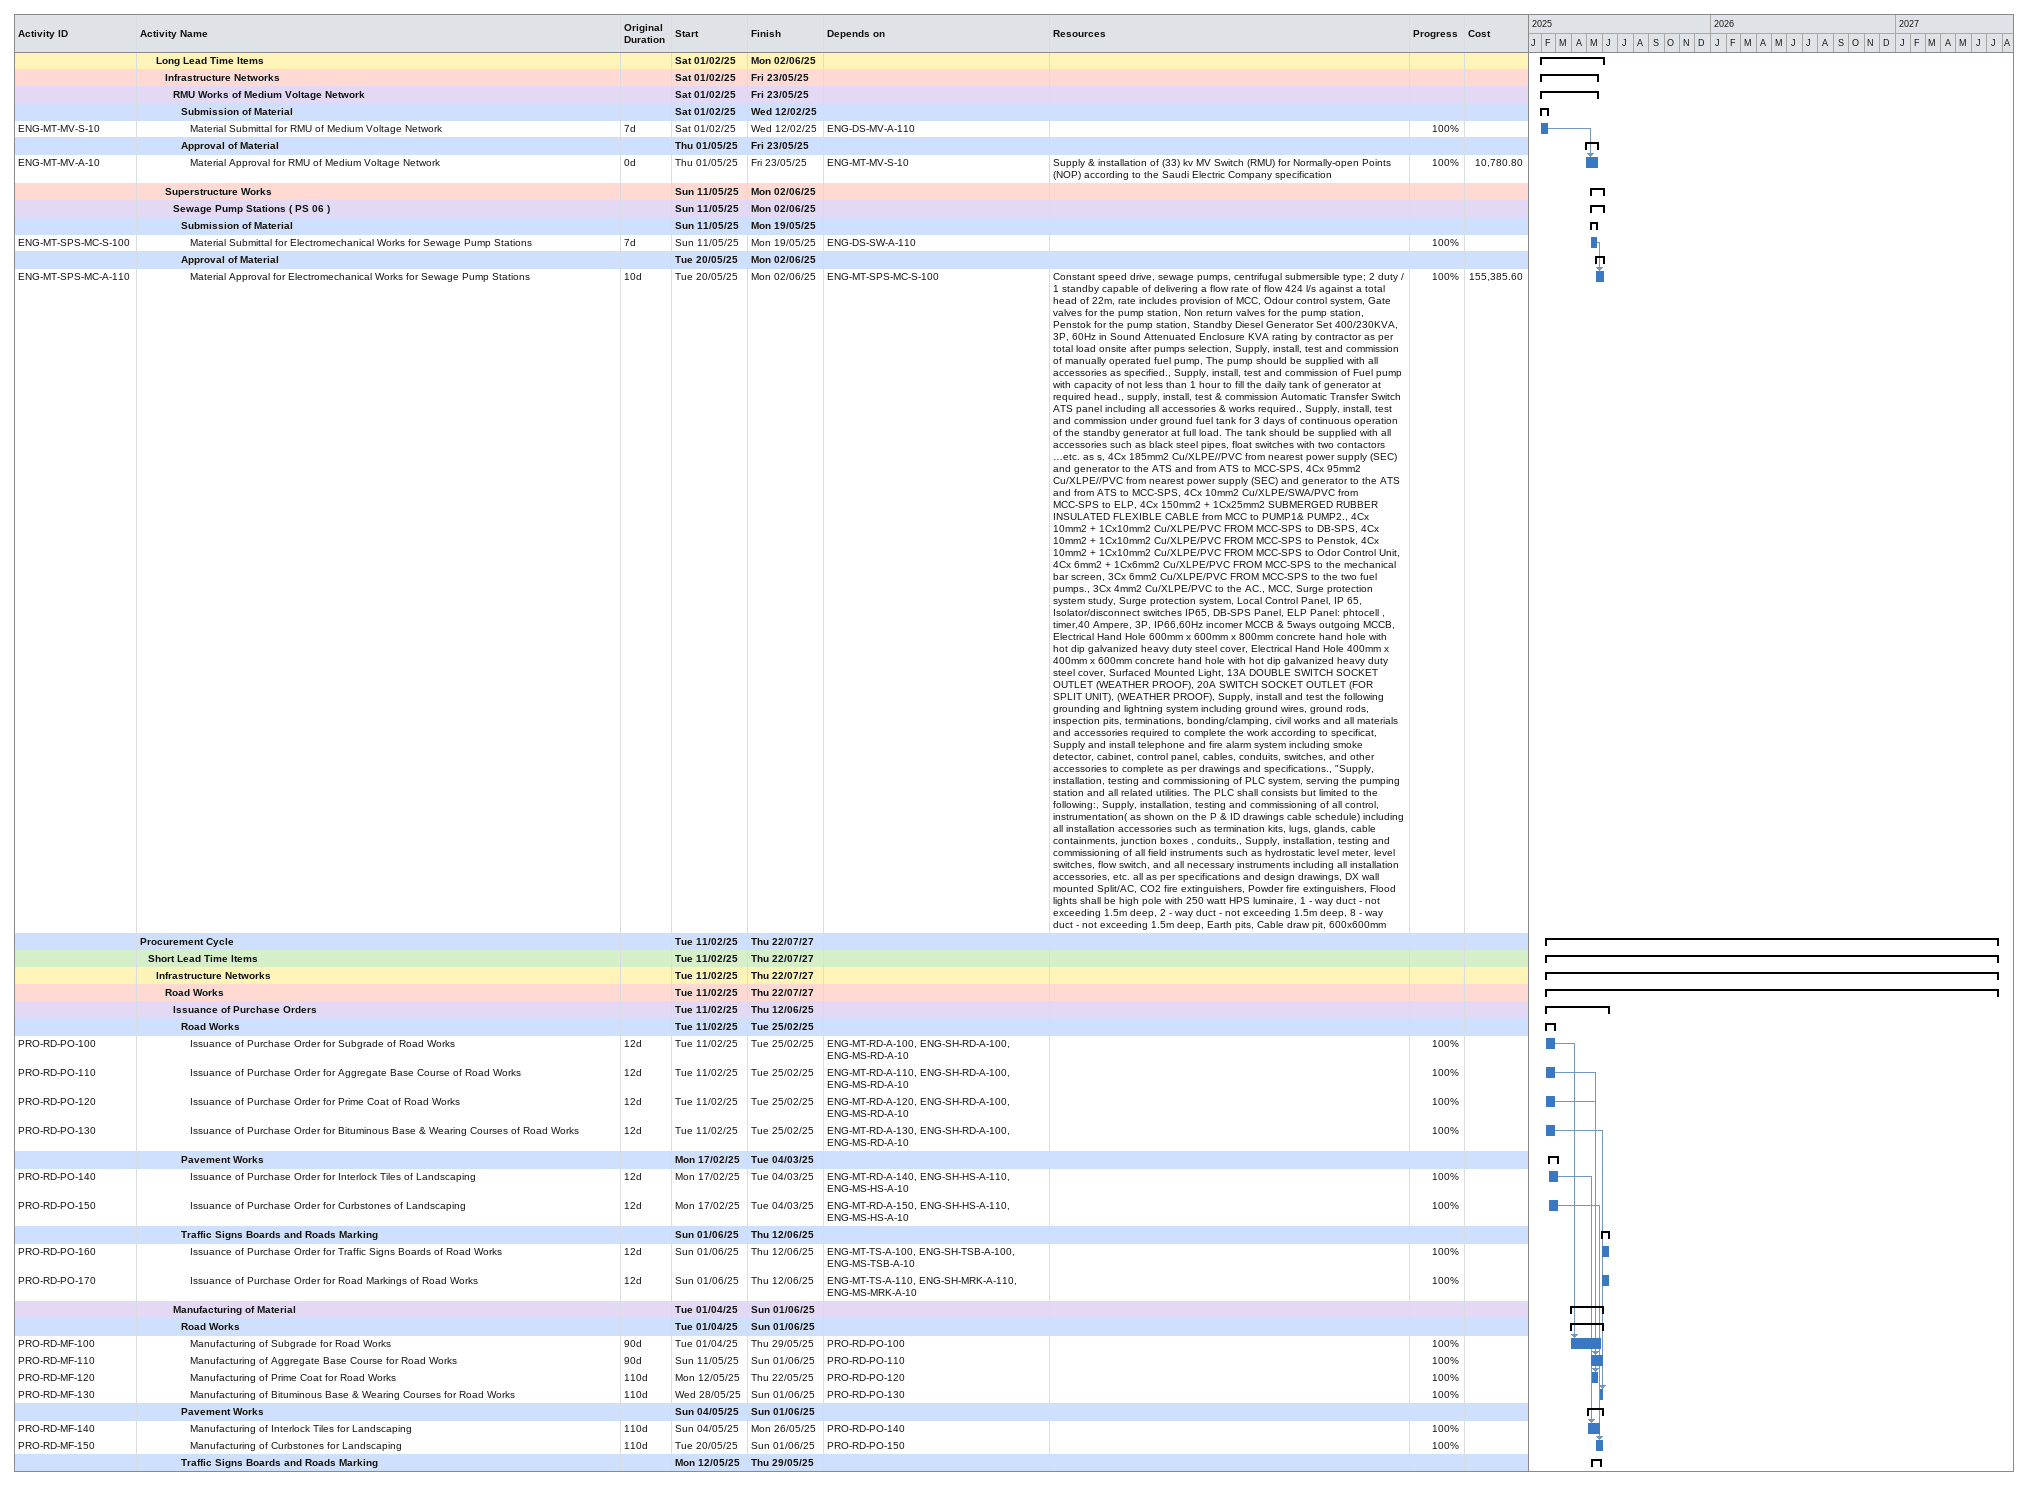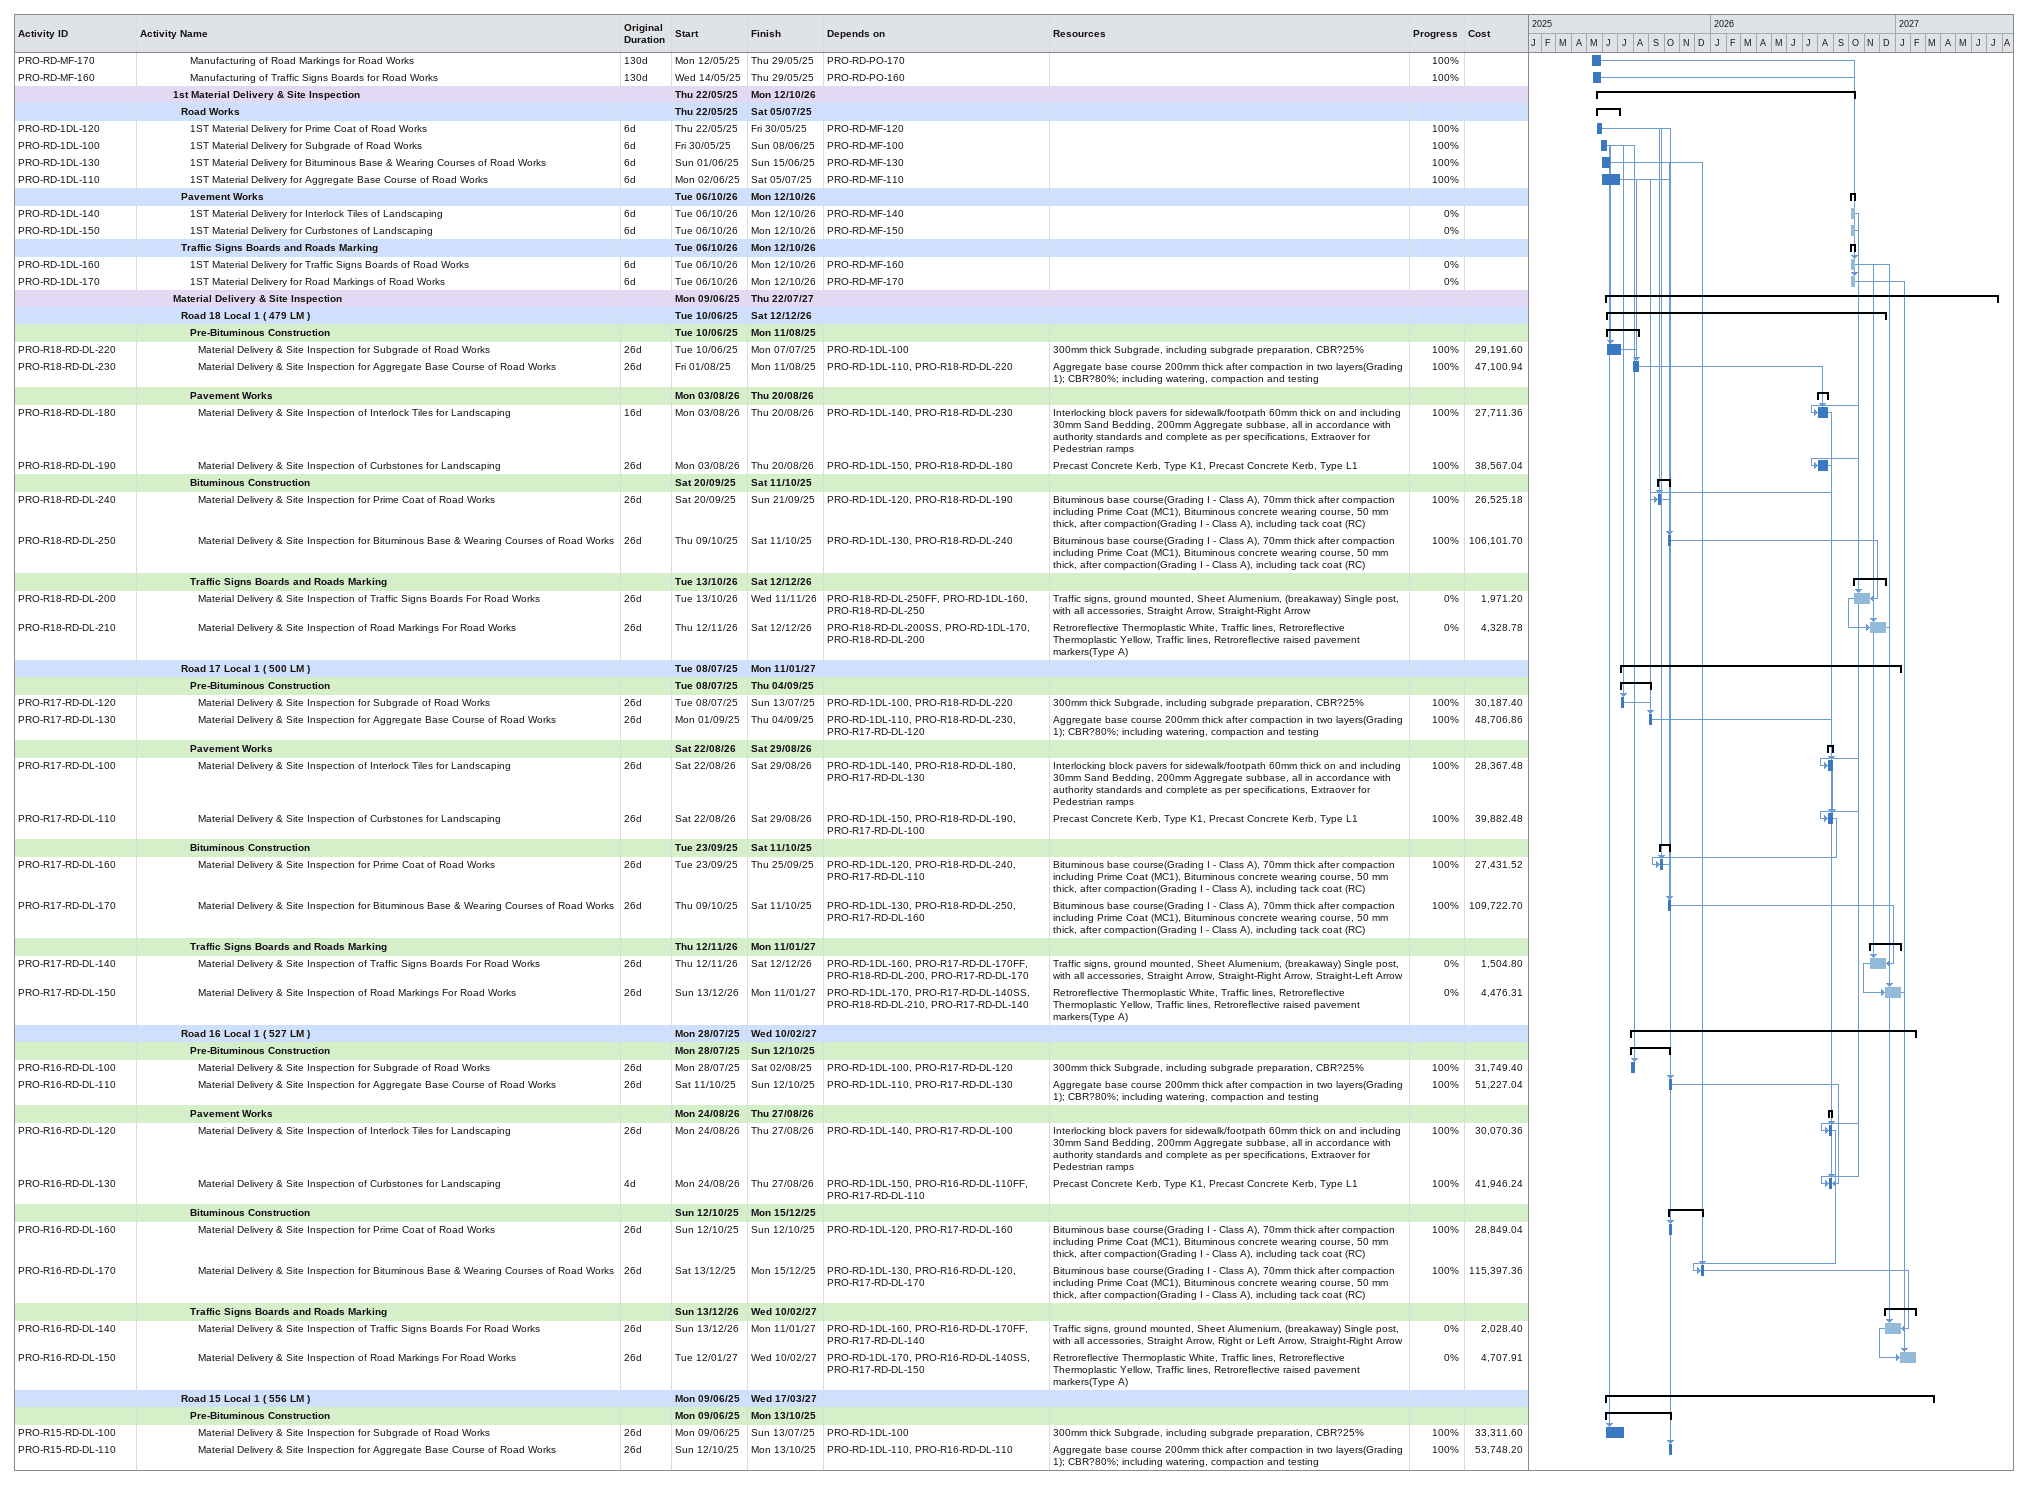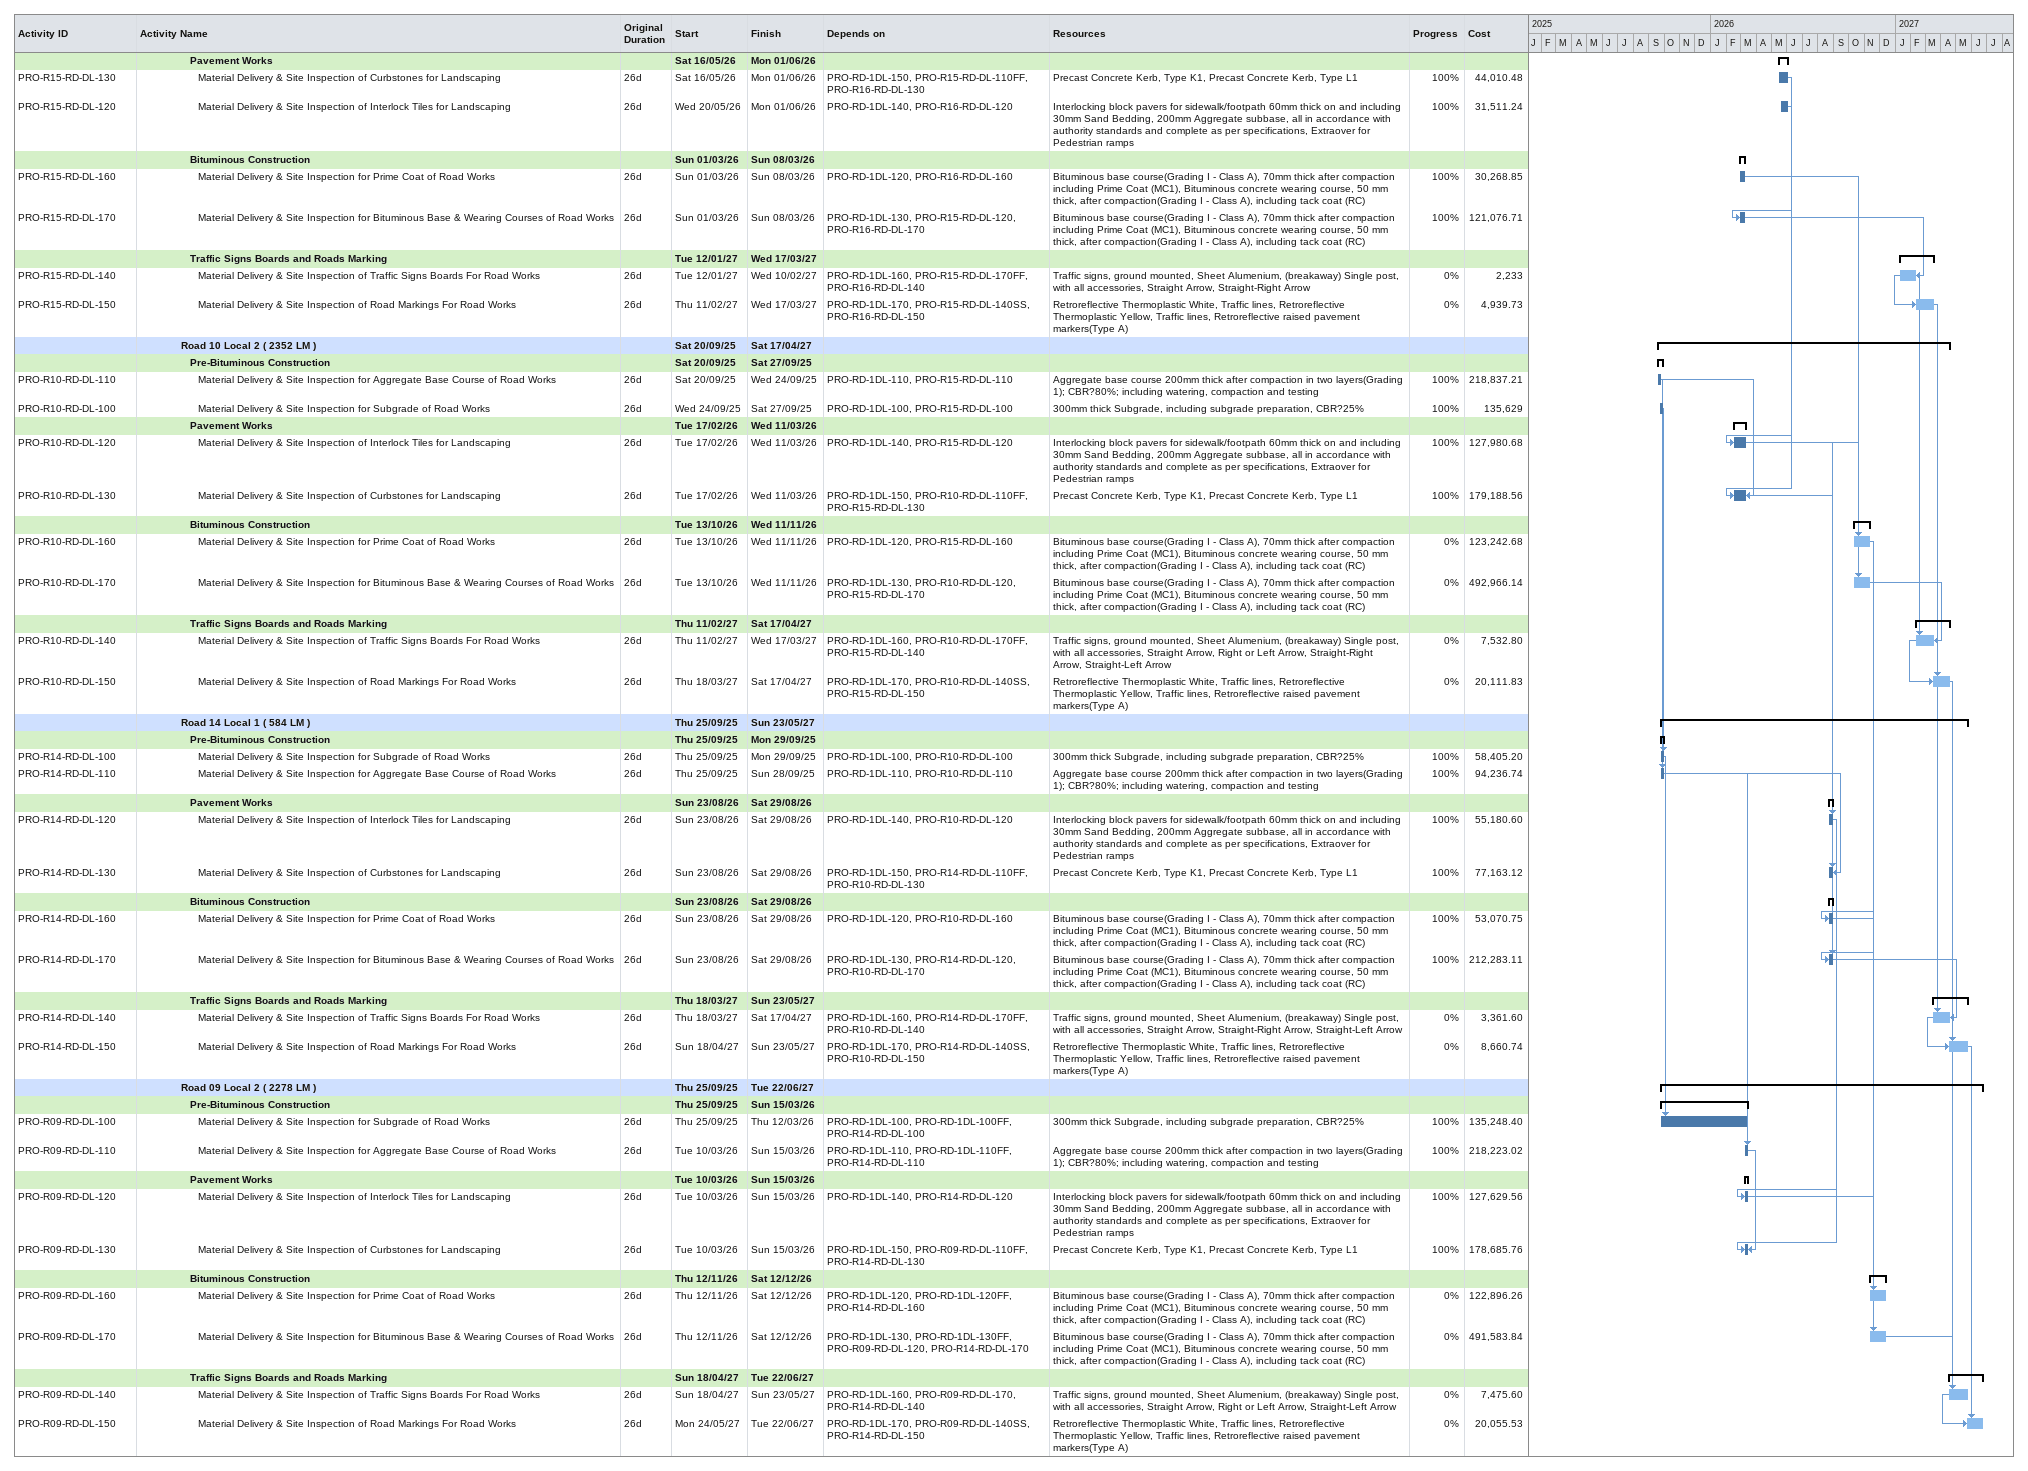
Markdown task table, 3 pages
| ID | Level | Task | Original duration | Start | Finish | Predecessors | Resources | % complete | Cost |
|---|---|---|---|---|---|---|---|---|---|
|  | 3 | **Long Lead Time Items** |  | 2025-02-01 | 2025-06-02 |  |  |  |  |
|  | 4 | **Infrastructure Networks** |  | 2025-02-01 | 2025-05-23 |  |  |  |  |
|  | 5 | **RMU Works of Medium Voltage Network** |  | 2025-02-01 | 2025-05-23 |  |  |  |  |
|  | 6 | **Submission of Material** |  | 2025-02-01 | 2025-02-12 |  |  |  |  |
| ENG-MT-MV-S-10 | 7 | Material Submittal for RMU of Medium Voltage Network | 7d | 2025-02-01 | 2025-02-12 | ENG-DS-MV-A-110 |  | 100 |  |
|  | 6 | **Approval of Material** |  | 2025-05-01 | 2025-05-23 |  |  |  |  |
| ENG-MT-MV-A-10 | 7 | Material Approval for RMU of Medium Voltage Network | 0d | 2025-05-01 | 2025-05-23 | ENG-MT-MV-S-10 | Supply & installation of (33) kv MV Switch (RMU) for Normally-open Points (NOP) according to the Saudi Electric Company specification | 100 | 10780.80 |
|  | 4 | **Superstructure Works** |  | 2025-05-11 | 2025-06-02 |  |  |  |  |
|  | 5 | **Sewage Pump Stations ( PS 06 )** |  | 2025-05-11 | 2025-06-02 |  |  |  |  |
|  | 6 | **Submission of Material** |  | 2025-05-11 | 2025-05-19 |  |  |  |  |
| ENG-MT-SPS-MC-S-100 | 7 | Material Submittal for Electromechanical Works for Sewage Pump Stations | 7d | 2025-05-11 | 2025-05-19 | ENG-DS-SW-A-110 |  | 100 |  |
|  | 6 | **Approval of Material** |  | 2025-05-20 | 2025-06-02 |  |  |  |  |
| ENG-MT-SPS-MC-A-110 | 7 | Material Approval for Electromechanical Works for Sewage Pump Stations | 10d | 2025-05-20 | 2025-06-02 | ENG-MT-SPS-MC-S-100 | Constant speed drive, sewage pumps, centrifugal submersible type; 2 duty / 1 standby capable of delivering a flow rate of flow 424 l/s against a total head of 22m, rate includes provision of MCC, Odour control system, Gate valves for the pump station, Non return valves for the pump station, Penstok for the pump station, Standby Diesel Generator Set 400/230KVA, 3P, 60Hz in Sound Attenuated Enclosure KVA rating by contractor as per total load onsite after pumps selection, Supply, install, test and commission of manually operated fuel pump, The pump should be supplied with all accessories as specified., Supply, install, test and commission of Fuel pump with capacity of not less than 1 hour to fill the daily tank of generator at required head., supply, install, test & commission Automatic Transfer Switch ATS panel including all accessories & works required., Supply, install, test and commission under ground fuel tank for 3 days of continuous operation of the standby generator at full load. The tank should be supplied with all accessories such as black steel pipes, float switches with two contactors …etc. as s, 4Cx 185mm2 Cu/XLPE//PVC from nearest power supply (SEC) and generator to the ATS and from ATS to MCC-SPS, 4Cx 95mm2 Cu/XLPE//PVC from nearest power supply (SEC) and generator to the ATS and from ATS to MCC-SPS, 4Cx 10mm2 Cu/XLPE/SWA/PVC from MCC-SPS to ELP, 4Cx 150mm2 + 1Cx25mm2 SUBMERGED RUBBER INSULATED FLEXIBLE CABLE from MCC to PUMP1& PUMP2., 4Cx 10mm2 + 1Cx10mm2 Cu/XLPE/PVC FROM MCC-SPS to DB-SPS, 4Cx 10mm2 + 1Cx10mm2 Cu/XLPE/PVC FROM MCC-SPS to Penstok, 4Cx 10mm2 + 1Cx10mm2 Cu/XLPE/PVC FROM MCC-SPS to Odor Control Unit, 4Cx 6mm2 + 1Cx6mm2 Cu/XLPE/PVC FROM MCC-SPS to the mechanical bar screen, 3Cx 6mm2 Cu/XLPE/PVC FROM MCC-SPS to the two fuel pumps., 3Cx 4mm2 Cu/XLPE/PVC to the AC., MCC, Surge protection system study, Surge protection system, Local Control Panel, IP 65, Isolator/disconnect switches IP65, DB-SPS Panel, ELP Panel: phtocell , timer,40 Ampere, 3P, IP66,60Hz incomer MCCB & 5ways outgoing MCCB, Electrical Hand Hole 600mm x 600mm x 800mm concrete hand hole with hot dip galvanized heavy duty steel cover, Electrical Hand Hole 400mm x 400mm x 600mm concrete hand hole with hot dip galvanized heavy duty steel cover, Surfaced Mounted Light, 13A DOUBLE SWITCH SOCKET OUTLET (WEATHER PROOF), 20A SWITCH SOCKET OUTLET (FOR SPLIT UNIT), (WEATHER PROOF), Supply, install and test the following grounding and lightning system including ground wires, ground rods, inspection pits, terminations, bonding/clamping, civil works and all materials and accessories required to complete the work according to specificat, Supply and install telephone and fire alarm system including smoke detector, cabinet, control panel, cables, conduits, switches, and other accessories to complete as per drawings and specifications., "Supply, installation, testing and commissioning of PLC system, serving the pumping station and all related utilities. The PLC shall consists but limited to the following:, Supply, installation, testing and commissioning of all control, instrumentation( as shown on the P & ID drawings cable schedule) including all installation accessories such as termination kits, lugs, glands, cable containments, junction boxes , conduits,, Supply, installation, testing and commissioning of all field instruments such as hydrostatic level meter, level switches, flow switch, and all necessary instruments including all installation accessories, etc. all as per specifications and design drawings, DX wall mounted Split/AC, CO2 fire extinguishers, Powder fire extinguishers, Flood lights shall be high pole with 250 watt HPS luminaire, 1 - way duct - not exceeding 1.5m deep, 2 - way duct - not exceeding 1.5m deep, 8 - way duct - not exceeding 1.5m deep, Earth pits, Cable draw pit, 600x600mm | 100 | 155385.60 |
|  | 1 | **Procurement Cycle** |  | 2025-02-11 | 2027-07-22 |  |  |  |  |
|  | 2 | **Short Lead Time Items** |  | 2025-02-11 | 2027-07-22 |  |  |  |  |
|  | 3 | **Infrastructure Networks** |  | 2025-02-11 | 2027-07-22 |  |  |  |  |
|  | 4 | **Road Works** |  | 2025-02-11 | 2027-07-22 |  |  |  |  |
|  | 5 | **Issuance of Purchase Orders** |  | 2025-02-11 | 2025-06-12 |  |  |  |  |
|  | 6 | **Road Works** |  | 2025-02-11 | 2025-02-25 |  |  |  |  |
| PRO-RD-PO-100 | 7 | Issuance of Purchase Order for Subgrade of Road Works | 12d | 2025-02-11 | 2025-02-25 | ENG-MT-RD-A-100, ENG-SH-RD-A-100, ENG-MS-RD-A-10 |  | 100 |  |
| PRO-RD-PO-110 | 7 | Issuance of Purchase Order for Aggregate Base Course of Road Works | 12d | 2025-02-11 | 2025-02-25 | ENG-MT-RD-A-110, ENG-SH-RD-A-100, ENG-MS-RD-A-10 |  | 100 |  |
| PRO-RD-PO-120 | 7 | Issuance of Purchase Order for Prime Coat of Road Works | 12d | 2025-02-11 | 2025-02-25 | ENG-MT-RD-A-120, ENG-SH-RD-A-100, ENG-MS-RD-A-10 |  | 100 |  |
| PRO-RD-PO-130 | 7 | Issuance of Purchase Order for Bituminous Base & Wearing Courses of Road Works | 12d | 2025-02-11 | 2025-02-25 | ENG-MT-RD-A-130, ENG-SH-RD-A-100, ENG-MS-RD-A-10 |  | 100 |  |
|  | 6 | **Pavement Works** |  | 2025-02-17 | 2025-03-04 |  |  |  |  |
| PRO-RD-PO-140 | 7 | Issuance of Purchase Order for Interlock Tiles of Landscaping | 12d | 2025-02-17 | 2025-03-04 | ENG-MT-RD-A-140, ENG-SH-HS-A-110, ENG-MS-HS-A-10 |  | 100 |  |
| PRO-RD-PO-150 | 7 | Issuance of Purchase Order for Curbstones of Landscaping | 12d | 2025-02-17 | 2025-03-04 | ENG-MT-RD-A-150, ENG-SH-HS-A-110, ENG-MS-HS-A-10 |  | 100 |  |
|  | 6 | **Traffic Signs Boards and Roads Marking** |  | 2025-06-01 | 2025-06-12 |  |  |  |  |
| PRO-RD-PO-160 | 7 | Issuance of Purchase Order for Traffic Signs Boards of Road Works | 12d | 2025-06-01 | 2025-06-12 | ENG-MT-TS-A-100, ENG-SH-TSB-A-100, ENG-MS-TSB-A-10 |  | 100 |  |
| PRO-RD-PO-170 | 7 | Issuance of Purchase Order for Road Markings of Road Works | 12d | 2025-06-01 | 2025-06-12 | ENG-MT-TS-A-110, ENG-SH-MRK-A-110, ENG-MS-MRK-A-10 |  | 100 |  |
|  | 5 | **Manufacturing of Material** |  | 2025-04-01 | 2025-06-01 |  |  |  |  |
|  | 6 | **Road Works** |  | 2025-04-01 | 2025-06-01 |  |  |  |  |
| PRO-RD-MF-100 | 7 | Manufacturing of Subgrade for Road Works | 90d | 2025-04-01 | 2025-05-29 | PRO-RD-PO-100 |  | 100 |  |
| PRO-RD-MF-110 | 7 | Manufacturing of Aggregate Base Course for Road Works | 90d | 2025-05-11 | 2025-06-01 | PRO-RD-PO-110 |  | 100 |  |
| PRO-RD-MF-120 | 7 | Manufacturing of Prime Coat for Road Works | 110d | 2025-05-12 | 2025-05-22 | PRO-RD-PO-120 |  | 100 |  |
| PRO-RD-MF-130 | 7 | Manufacturing of Bituminous Base & Wearing Courses for Road Works | 110d | 2025-05-28 | 2025-06-01 | PRO-RD-PO-130 |  | 100 |  |
|  | 6 | **Pavement Works** |  | 2025-05-04 | 2025-06-01 |  |  |  |  |
| PRO-RD-MF-140 | 7 | Manufacturing of Interlock Tiles for Landscaping | 110d | 2025-05-04 | 2025-05-26 | PRO-RD-PO-140 |  | 100 |  |
| PRO-RD-MF-150 | 7 | Manufacturing of Curbstones for Landscaping | 110d | 2025-05-20 | 2025-06-01 | PRO-RD-PO-150 |  | 100 |  |
|  | 6 | **Traffic Signs Boards and Roads Marking** |  | 2025-05-12 | 2025-05-29 |  |  |  |  |
| PRO-RD-MF-170 | 7 | Manufacturing of Road Markings for Road Works | 130d | 2025-05-12 | 2025-05-29 | PRO-RD-PO-170 |  | 100 |  |
| PRO-RD-MF-160 | 7 | Manufacturing of Traffic Signs Boards for Road Works | 130d | 2025-05-14 | 2025-05-29 | PRO-RD-PO-160 |  | 100 |  |
|  | 5 | **1st Material Delivery & Site Inspection** |  | 2025-05-22 | 2026-10-12 |  |  |  |  |
|  | 6 | **Road Works** |  | 2025-05-22 | 2025-07-05 |  |  |  |  |
| PRO-RD-1DL-120 | 7 | 1ST Material Delivery for Prime Coat of Road Works | 6d | 2025-05-22 | 2025-05-30 | PRO-RD-MF-120 |  | 100 |  |
| PRO-RD-1DL-100 | 7 | 1ST Material Delivery for Subgrade of Road Works | 6d | 2025-05-30 | 2025-06-08 | PRO-RD-MF-100 |  | 100 |  |
| PRO-RD-1DL-130 | 7 | 1ST Material Delivery for Bituminous Base & Wearing Courses of Road Works | 6d | 2025-06-01 | 2025-06-15 | PRO-RD-MF-130 |  | 100 |  |
| PRO-RD-1DL-110 | 7 | 1ST Material Delivery for Aggregate Base Course of Road Works | 6d | 2025-06-02 | 2025-07-05 | PRO-RD-MF-110 |  | 100 |  |
|  | 6 | **Pavement Works** |  | 2026-10-06 | 2026-10-12 |  |  |  |  |
| PRO-RD-1DL-140 | 7 | 1ST Material Delivery for Interlock Tiles of Landscaping | 6d | 2026-10-06 | 2026-10-12 | PRO-RD-MF-140 |  | 0 |  |
| PRO-RD-1DL-150 | 7 | 1ST Material Delivery for Curbstones of Landscaping | 6d | 2026-10-06 | 2026-10-12 | PRO-RD-MF-150 |  | 0 |  |
|  | 6 | **Traffic Signs Boards and Roads Marking** |  | 2026-10-06 | 2026-10-12 |  |  |  |  |
| PRO-RD-1DL-160 | 7 | 1ST Material Delivery for Traffic Signs Boards of Road Works | 6d | 2026-10-06 | 2026-10-12 | PRO-RD-MF-160 |  | 0 |  |
| PRO-RD-1DL-170 | 7 | 1ST Material Delivery for Road Markings of Road Works | 6d | 2026-10-06 | 2026-10-12 | PRO-RD-MF-170 |  | 0 |  |
|  | 5 | **Material Delivery & Site Inspection** |  | 2025-06-09 | 2027-07-22 |  |  |  |  |
|  | 6 | **Road 18 Local 1 ( 479 LM )** |  | 2025-06-10 | 2026-12-12 |  |  |  |  |
|  | 7 | **Pre-Bituminous Construction** |  | 2025-06-10 | 2025-08-11 |  |  |  |  |
| PRO-R18-RD-DL-220 | 8 | Material Delivery & Site Inspection for Subgrade of Road Works | 26d | 2025-06-10 | 2025-07-07 | PRO-RD-1DL-100 | 300mm thick Subgrade, including subgrade preparation, CBR?25% | 100 | 29191.60 |
| PRO-R18-RD-DL-230 | 8 | Material Delivery & Site Inspection for Aggregate Base Course of Road Works | 26d | 2025-08-01 | 2025-08-11 | PRO-RD-1DL-110, PRO-R18-RD-DL-220 | Aggregate base course 200mm thick after compaction in two layers(Grading 1); CBR?80%; including watering, compaction and testing | 100 | 47100.94 |
|  | 7 | **Pavement Works** |  | 2026-08-03 | 2026-08-20 |  |  |  |  |
| PRO-R18-RD-DL-180 | 8 | Material Delivery & Site Inspection of Interlock Tiles for Landscaping | 16d | 2026-08-03 | 2026-08-20 | PRO-RD-1DL-140, PRO-R18-RD-DL-230 | Interlocking block pavers for sidewalk/footpath 60mm thick on and including 30mm Sand Bedding, 200mm Aggregate subbase, all in accordance with authority standards and complete as per specifications, Extraover for Pedestrian ramps | 100 | 27711.36 |
| PRO-R18-RD-DL-190 | 8 | Material Delivery & Site Inspection of Curbstones for Landscaping | 26d | 2026-08-03 | 2026-08-20 | PRO-RD-1DL-150, PRO-R18-RD-DL-180 | Precast Concrete Kerb, Type K1, Precast Concrete Kerb, Type L1 | 100 | 38567.04 |
|  | 7 | **Bituminous Construction** |  | 2025-09-20 | 2025-10-11 |  |  |  |  |
| PRO-R18-RD-DL-240 | 8 | Material Delivery & Site Inspection for Prime Coat of Road Works | 26d | 2025-09-20 | 2025-09-21 | PRO-RD-1DL-120, PRO-R18-RD-DL-190 | Bituminous base course(Grading I - Class A), 70mm thick after compaction including Prime Coat (MC1), Bituminous concrete wearing course, 50 mm thick, after compaction(Grading I - Class A), including tack coat (RC) | 100 | 26525.18 |
| PRO-R18-RD-DL-250 | 8 | Material Delivery & Site Inspection for Bituminous Base & Wearing Courses of Road Works | 26d | 2025-10-09 | 2025-10-11 | PRO-RD-1DL-130, PRO-R18-RD-DL-240 | Bituminous base course(Grading I - Class A), 70mm thick after compaction including Prime Coat (MC1), Bituminous concrete wearing course, 50 mm thick, after compaction(Grading I - Class A), including tack coat (RC) | 100 | 106101.70 |
|  | 7 | **Traffic Signs Boards and Roads Marking** |  | 2026-10-13 | 2026-12-12 |  |  |  |  |
| PRO-R18-RD-DL-200 | 8 | Material Delivery & Site Inspection of Traffic Signs Boards For Road Works | 26d | 2026-10-13 | 2026-11-11 | PRO-R18-RD-DL-250FF, PRO-RD-1DL-160, PRO-R18-RD-DL-250 | Traffic signs, ground mounted, Sheet Alumenium, (breakaway) Single post, with all accessories, Straight Arrow, Straight-Right Arrow | 0 | 1971.20 |
| PRO-R18-RD-DL-210 | 8 | Material Delivery & Site Inspection of Road Markings For Road Works | 26d | 2026-11-12 | 2026-12-12 | PRO-R18-RD-DL-200SS, PRO-RD-1DL-170, PRO-R18-RD-DL-200 | Retroreflective Thermoplastic White, Traffic lines, Retroreflective Thermoplastic Yellow, Traffic lines, Retroreflective raised pavement markers(Type A) | 0 | 4328.78 |
|  | 6 | **Road 17 Local 1 ( 500 LM )** |  | 2025-07-08 | 2027-01-11 |  |  |  |  |
|  | 7 | **Pre-Bituminous Construction** |  | 2025-07-08 | 2025-09-04 |  |  |  |  |
| PRO-R17-RD-DL-120 | 8 | Material Delivery & Site Inspection for Subgrade of Road Works | 26d | 2025-07-08 | 2025-07-13 | PRO-RD-1DL-100, PRO-R18-RD-DL-220 | 300mm thick Subgrade, including subgrade preparation, CBR?25% | 100 | 30187.40 |
| PRO-R17-RD-DL-130 | 8 | Material Delivery & Site Inspection for Aggregate Base Course of Road Works | 26d | 2025-09-01 | 2025-09-04 | PRO-RD-1DL-110, PRO-R18-RD-DL-230, PRO-R17-RD-DL-120 | Aggregate base course 200mm thick after compaction in two layers(Grading 1); CBR?80%; including watering, compaction and testing | 100 | 48706.86 |
|  | 7 | **Pavement Works** |  | 2026-08-22 | 2026-08-29 |  |  |  |  |
| PRO-R17-RD-DL-100 | 8 | Material Delivery & Site Inspection of Interlock Tiles for Landscaping | 26d | 2026-08-22 | 2026-08-29 | PRO-RD-1DL-140, PRO-R18-RD-DL-180, PRO-R17-RD-DL-130 | Interlocking block pavers for sidewalk/footpath 60mm thick on and including 30mm Sand Bedding, 200mm Aggregate subbase, all in accordance with authority standards and complete as per specifications, Extraover for Pedestrian ramps | 100 | 28367.48 |
| PRO-R17-RD-DL-110 | 8 | Material Delivery & Site Inspection of Curbstones for Landscaping | 26d | 2026-08-22 | 2026-08-29 | PRO-RD-1DL-150, PRO-R18-RD-DL-190, PRO-R17-RD-DL-100 | Precast Concrete Kerb, Type K1, Precast Concrete Kerb, Type L1 | 100 | 39882.48 |
|  | 7 | **Bituminous Construction** |  | 2025-09-23 | 2025-10-11 |  |  |  |  |
| PRO-R17-RD-DL-160 | 8 | Material Delivery & Site Inspection for Prime Coat of Road Works | 26d | 2025-09-23 | 2025-09-25 | PRO-RD-1DL-120, PRO-R18-RD-DL-240, PRO-R17-RD-DL-110 | Bituminous base course(Grading I - Class A), 70mm thick after compaction including Prime Coat (MC1), Bituminous concrete wearing course, 50 mm thick, after compaction(Grading I - Class A), including tack coat (RC) | 100 | 27431.52 |
| PRO-R17-RD-DL-170 | 8 | Material Delivery & Site Inspection for Bituminous Base & Wearing Courses of Road Works | 26d | 2025-10-09 | 2025-10-11 | PRO-RD-1DL-130, PRO-R18-RD-DL-250, PRO-R17-RD-DL-160 | Bituminous base course(Grading I - Class A), 70mm thick after compaction including Prime Coat (MC1), Bituminous concrete wearing course, 50 mm thick, after compaction(Grading I - Class A), including tack coat (RC) | 100 | 109722.70 |
|  | 7 | **Traffic Signs Boards and Roads Marking** |  | 2026-11-12 | 2027-01-11 |  |  |  |  |
| PRO-R17-RD-DL-140 | 8 | Material Delivery & Site Inspection of Traffic Signs Boards For Road Works | 26d | 2026-11-12 | 2026-12-12 | PRO-RD-1DL-160, PRO-R17-RD-DL-170FF, PRO-R18-RD-DL-200, PRO-R17-RD-DL-170 | Traffic signs, ground mounted, Sheet Alumenium, (breakaway) Single post, with all accessories, Straight Arrow, Straight-Right Arrow, Straight-Left Arrow | 0 | 1504.80 |
| PRO-R17-RD-DL-150 | 8 | Material Delivery & Site Inspection of Road Markings For Road Works | 26d | 2026-12-13 | 2027-01-11 | PRO-RD-1DL-170, PRO-R17-RD-DL-140SS, PRO-R18-RD-DL-210, PRO-R17-RD-DL-140 | Retroreflective Thermoplastic White, Traffic lines, Retroreflective Thermoplastic Yellow, Traffic lines, Retroreflective raised pavement markers(Type A) | 0 | 4476.31 |
|  | 6 | **Road 16 Local 1 ( 527 LM )** |  | 2025-07-28 | 2027-02-10 |  |  |  |  |
|  | 7 | **Pre-Bituminous Construction** |  | 2025-07-28 | 2025-10-12 |  |  |  |  |
| PRO-R16-RD-DL-100 | 8 | Material Delivery & Site Inspection for Subgrade of Road Works | 26d | 2025-07-28 | 2025-08-02 | PRO-RD-1DL-100, PRO-R17-RD-DL-120 | 300mm thick Subgrade, including subgrade preparation, CBR?25% | 100 | 31749.40 |
| PRO-R16-RD-DL-110 | 8 | Material Delivery & Site Inspection for Aggregate Base Course of Road Works | 26d | 2025-10-11 | 2025-10-12 | PRO-RD-1DL-110, PRO-R17-RD-DL-130 | Aggregate base course 200mm thick after compaction in two layers(Grading 1); CBR?80%; including watering, compaction and testing | 100 | 51227.04 |
|  | 7 | **Pavement Works** |  | 2026-08-24 | 2026-08-27 |  |  |  |  |
| PRO-R16-RD-DL-120 | 8 | Material Delivery & Site Inspection of Interlock Tiles for Landscaping | 26d | 2026-08-24 | 2026-08-27 | PRO-RD-1DL-140, PRO-R17-RD-DL-100 | Interlocking block pavers for sidewalk/footpath 60mm thick on and including 30mm Sand Bedding, 200mm Aggregate subbase, all in accordance with authority standards and complete as per specifications, Extraover for Pedestrian ramps | 100 | 30070.36 |
| PRO-R16-RD-DL-130 | 8 | Material Delivery & Site Inspection of Curbstones for Landscaping | 4d | 2026-08-24 | 2026-08-27 | PRO-RD-1DL-150, PRO-R16-RD-DL-110FF, PRO-R17-RD-DL-110 | Precast Concrete Kerb, Type K1, Precast Concrete Kerb, Type L1 | 100 | 41946.24 |
|  | 7 | **Bituminous Construction** |  | 2025-10-12 | 2025-12-15 |  |  |  |  |
| PRO-R16-RD-DL-160 | 8 | Material Delivery & Site Inspection for Prime Coat of Road Works | 26d | 2025-10-12 | 2025-10-12 | PRO-RD-1DL-120, PRO-R17-RD-DL-160 | Bituminous base course(Grading I - Class A), 70mm thick after compaction including Prime Coat (MC1), Bituminous concrete wearing course, 50 mm thick, after compaction(Grading I - Class A), including tack coat (RC) | 100 | 28849.04 |
| PRO-R16-RD-DL-170 | 8 | Material Delivery & Site Inspection for Bituminous Base & Wearing Courses of Road Works | 26d | 2025-12-13 | 2025-12-15 | PRO-RD-1DL-130, PRO-R16-RD-DL-120, PRO-R17-RD-DL-170 | Bituminous base course(Grading I - Class A), 70mm thick after compaction including Prime Coat (MC1), Bituminous concrete wearing course, 50 mm thick, after compaction(Grading I - Class A), including tack coat (RC) | 100 | 115397.36 |
|  | 7 | **Traffic Signs Boards and Roads Marking** |  | 2026-12-13 | 2027-02-10 |  |  |  |  |
| PRO-R16-RD-DL-140 | 8 | Material Delivery & Site Inspection of Traffic Signs Boards For Road Works | 26d | 2026-12-13 | 2027-01-11 | PRO-RD-1DL-160, PRO-R16-RD-DL-170FF, PRO-R17-RD-DL-140 | Traffic signs, ground mounted, Sheet Alumenium, (breakaway) Single post, with all accessories, Straight Arrow, Right or Left Arrow, Straight-Right Arrow | 0 | 2028.40 |
| PRO-R16-RD-DL-150 | 8 | Material Delivery & Site Inspection of Road Markings For Road Works | 26d | 2027-01-12 | 2027-02-10 | PRO-RD-1DL-170, PRO-R16-RD-DL-140SS, PRO-R17-RD-DL-150 | Retroreflective Thermoplastic White, Traffic lines, Retroreflective Thermoplastic Yellow, Traffic lines, Retroreflective raised pavement markers(Type A) | 0 | 4707.91 |
|  | 6 | **Road 15 Local 1 ( 556 LM )** |  | 2025-06-09 | 2027-03-17 |  |  |  |  |
|  | 7 | **Pre-Bituminous Construction** |  | 2025-06-09 | 2025-10-13 |  |  |  |  |
| PRO-R15-RD-DL-100 | 8 | Material Delivery & Site Inspection for Subgrade of Road Works | 26d | 2025-06-09 | 2025-07-13 | PRO-RD-1DL-100 | 300mm thick Subgrade, including subgrade preparation, CBR?25% | 100 | 33311.60 |
| PRO-R15-RD-DL-110 | 8 | Material Delivery & Site Inspection for Aggregate Base Course of Road Works | 26d | 2025-10-12 | 2025-10-13 | PRO-RD-1DL-110, PRO-R16-RD-DL-110 | Aggregate base course 200mm thick after compaction in two layers(Grading 1); CBR?80%; including watering, compaction and testing | 100 | 53748.20 |
|  | 7 | **Pavement Works** |  | 2026-05-16 | 2026-06-01 |  |  |  |  |
| PRO-R15-RD-DL-130 | 8 | Material Delivery & Site Inspection of Curbstones for Landscaping | 26d | 2026-05-16 | 2026-06-01 | PRO-RD-1DL-150, PRO-R15-RD-DL-110FF, PRO-R16-RD-DL-130 | Precast Concrete Kerb, Type K1, Precast Concrete Kerb, Type L1 | 100 | 44010.48 |
| PRO-R15-RD-DL-120 | 8 | Material Delivery & Site Inspection of Interlock Tiles for Landscaping | 26d | 2026-05-20 | 2026-06-01 | PRO-RD-1DL-140, PRO-R16-RD-DL-120 | Interlocking block pavers for sidewalk/footpath 60mm thick on and including 30mm Sand Bedding, 200mm Aggregate subbase, all in accordance with authority standards and complete as per specifications, Extraover for Pedestrian ramps | 100 | 31511.24 |
|  | 7 | **Bituminous Construction** |  | 2026-03-01 | 2026-03-08 |  |  |  |  |
| PRO-R15-RD-DL-160 | 8 | Material Delivery & Site Inspection for Prime Coat of Road Works | 26d | 2026-03-01 | 2026-03-08 | PRO-RD-1DL-120, PRO-R16-RD-DL-160 | Bituminous base course(Grading I - Class A), 70mm thick after compaction including Prime Coat (MC1), Bituminous concrete wearing course, 50 mm thick, after compaction(Grading I - Class A), including tack coat (RC) | 100 | 30268.85 |
| PRO-R15-RD-DL-170 | 8 | Material Delivery & Site Inspection for Bituminous Base & Wearing Courses of Road Works | 26d | 2026-03-01 | 2026-03-08 | PRO-RD-1DL-130, PRO-R15-RD-DL-120, PRO-R16-RD-DL-170 | Bituminous base course(Grading I - Class A), 70mm thick after compaction including Prime Coat (MC1), Bituminous concrete wearing course, 50 mm thick, after compaction(Grading I - Class A), including tack coat (RC) | 100 | 121076.71 |
|  | 7 | **Traffic Signs Boards and Roads Marking** |  | 2027-01-12 | 2027-03-17 |  |  |  |  |
| PRO-R15-RD-DL-140 | 8 | Material Delivery & Site Inspection of Traffic Signs Boards For Road Works | 26d | 2027-01-12 | 2027-02-10 | PRO-RD-1DL-160, PRO-R15-RD-DL-170FF, PRO-R16-RD-DL-140 | Traffic signs, ground mounted, Sheet Alumenium, (breakaway) Single post, with all accessories, Straight Arrow, Straight-Right Arrow | 0 | 2233 |
| PRO-R15-RD-DL-150 | 8 | Material Delivery & Site Inspection of Road Markings For Road Works | 26d | 2027-02-11 | 2027-03-17 | PRO-RD-1DL-170, PRO-R15-RD-DL-140SS, PRO-R16-RD-DL-150 | Retroreflective Thermoplastic White, Traffic lines, Retroreflective Thermoplastic Yellow, Traffic lines, Retroreflective raised pavement markers(Type A) | 0 | 4939.73 |
|  | 6 | **Road 10 Local 2 ( 2352 LM )** |  | 2025-09-20 | 2027-04-17 |  |  |  |  |
|  | 7 | **Pre-Bituminous Construction** |  | 2025-09-20 | 2025-09-27 |  |  |  |  |
| PRO-R10-RD-DL-110 | 8 | Material Delivery & Site Inspection for Aggregate Base Course of Road Works | 26d | 2025-09-20 | 2025-09-24 | PRO-RD-1DL-110, PRO-R15-RD-DL-110 | Aggregate base course 200mm thick after compaction in two layers(Grading 1); CBR?80%; including watering, compaction and testing | 100 | 218837.21 |
| PRO-R10-RD-DL-100 | 8 | Material Delivery & Site Inspection for Subgrade of Road Works | 26d | 2025-09-24 | 2025-09-27 | PRO-RD-1DL-100, PRO-R15-RD-DL-100 | 300mm thick Subgrade, including subgrade preparation, CBR?25% | 100 | 135629 |
|  | 7 | **Pavement Works** |  | 2026-02-17 | 2026-03-11 |  |  |  |  |
| PRO-R10-RD-DL-120 | 8 | Material Delivery & Site Inspection of Interlock Tiles for Landscaping | 26d | 2026-02-17 | 2026-03-11 | PRO-RD-1DL-140, PRO-R15-RD-DL-120 | Interlocking block pavers for sidewalk/footpath 60mm thick on and including 30mm Sand Bedding, 200mm Aggregate subbase, all in accordance with authority standards and complete as per specifications, Extraover for Pedestrian ramps | 100 | 127980.68 |
| PRO-R10-RD-DL-130 | 8 | Material Delivery & Site Inspection of Curbstones for Landscaping | 26d | 2026-02-17 | 2026-03-11 | PRO-RD-1DL-150, PRO-R10-RD-DL-110FF, PRO-R15-RD-DL-130 | Precast Concrete Kerb, Type K1, Precast Concrete Kerb, Type L1 | 100 | 179188.56 |
|  | 7 | **Bituminous Construction** |  | 2026-10-13 | 2026-11-11 |  |  |  |  |
| PRO-R10-RD-DL-160 | 8 | Material Delivery & Site Inspection for Prime Coat of Road Works | 26d | 2026-10-13 | 2026-11-11 | PRO-RD-1DL-120, PRO-R15-RD-DL-160 | Bituminous base course(Grading I - Class A), 70mm thick after compaction including Prime Coat (MC1), Bituminous concrete wearing course, 50 mm thick, after compaction(Grading I - Class A), including tack coat (RC) | 0 | 123242.68 |
| PRO-R10-RD-DL-170 | 8 | Material Delivery & Site Inspection for Bituminous Base & Wearing Courses of Road Works | 26d | 2026-10-13 | 2026-11-11 | PRO-RD-1DL-130, PRO-R10-RD-DL-120, PRO-R15-RD-DL-170 | Bituminous base course(Grading I - Class A), 70mm thick after compaction including Prime Coat (MC1), Bituminous concrete wearing course, 50 mm thick, after compaction(Grading I - Class A), including tack coat (RC) | 0 | 492966.14 |
|  | 7 | **Traffic Signs Boards and Roads Marking** |  | 2027-02-11 | 2027-04-17 |  |  |  |  |
| PRO-R10-RD-DL-140 | 8 | Material Delivery & Site Inspection of Traffic Signs Boards For Road Works | 26d | 2027-02-11 | 2027-03-17 | PRO-RD-1DL-160, PRO-R10-RD-DL-170FF, PRO-R15-RD-DL-140 | Traffic signs, ground mounted, Sheet Alumenium, (breakaway) Single post, with all accessories, Straight Arrow, Right or Left Arrow, Straight-Right Arrow, Straight-Left Arrow | 0 | 7532.80 |
| PRO-R10-RD-DL-150 | 8 | Material Delivery & Site Inspection of Road Markings For Road Works | 26d | 2027-03-18 | 2027-04-17 | PRO-RD-1DL-170, PRO-R10-RD-DL-140SS, PRO-R15-RD-DL-150 | Retroreflective Thermoplastic White, Traffic lines, Retroreflective Thermoplastic Yellow, Traffic lines, Retroreflective raised pavement markers(Type A) | 0 | 20111.83 |
|  | 6 | **Road 14 Local 1 ( 584 LM )** |  | 2025-09-25 | 2027-05-23 |  |  |  |  |
|  | 7 | **Pre-Bituminous Construction** |  | 2025-09-25 | 2025-09-29 |  |  |  |  |
| PRO-R14-RD-DL-100 | 8 | Material Delivery & Site Inspection for Subgrade of Road Works | 26d | 2025-09-25 | 2025-09-29 | PRO-RD-1DL-100, PRO-R10-RD-DL-100 | 300mm thick Subgrade, including subgrade preparation, CBR?25% | 100 | 58405.20 |
| PRO-R14-RD-DL-110 | 8 | Material Delivery & Site Inspection for Aggregate Base Course of Road Works | 26d | 2025-09-25 | 2025-09-28 | PRO-RD-1DL-110, PRO-R10-RD-DL-110 | Aggregate base course 200mm thick after compaction in two layers(Grading 1); CBR?80%; including watering, compaction and testing | 100 | 94236.74 |
|  | 7 | **Pavement Works** |  | 2026-08-23 | 2026-08-29 |  |  |  |  |
| PRO-R14-RD-DL-120 | 8 | Material Delivery & Site Inspection of Interlock Tiles for Landscaping | 26d | 2026-08-23 | 2026-08-29 | PRO-RD-1DL-140, PRO-R10-RD-DL-120 | Interlocking block pavers for sidewalk/footpath 60mm thick on and including 30mm Sand Bedding, 200mm Aggregate subbase, all in accordance with authority standards and complete as per specifications, Extraover for Pedestrian ramps | 100 | 55180.60 |
| PRO-R14-RD-DL-130 | 8 | Material Delivery & Site Inspection of Curbstones for Landscaping | 26d | 2026-08-23 | 2026-08-29 | PRO-RD-1DL-150, PRO-R14-RD-DL-110FF, PRO-R10-RD-DL-130 | Precast Concrete Kerb, Type K1, Precast Concrete Kerb, Type L1 | 100 | 77163.12 |
|  | 7 | **Bituminous Construction** |  | 2026-08-23 | 2026-08-29 |  |  |  |  |
| PRO-R14-RD-DL-160 | 8 | Material Delivery & Site Inspection for Prime Coat of Road Works | 26d | 2026-08-23 | 2026-08-29 | PRO-RD-1DL-120, PRO-R10-RD-DL-160 | Bituminous base course(Grading I - Class A), 70mm thick after compaction including Prime Coat (MC1), Bituminous concrete wearing course, 50 mm thick, after compaction(Grading I - Class A), including tack coat (RC) | 100 | 53070.75 |
| PRO-R14-RD-DL-170 | 8 | Material Delivery & Site Inspection for Bituminous Base & Wearing Courses of Road Works | 26d | 2026-08-23 | 2026-08-29 | PRO-RD-1DL-130, PRO-R14-RD-DL-120, PRO-R10-RD-DL-170 | Bituminous base course(Grading I - Class A), 70mm thick after compaction including Prime Coat (MC1), Bituminous concrete wearing course, 50 mm thick, after compaction(Grading I - Class A), including tack coat (RC) | 100 | 212283.11 |
|  | 7 | **Traffic Signs Boards and Roads Marking** |  | 2027-03-18 | 2027-05-23 |  |  |  |  |
| PRO-R14-RD-DL-140 | 8 | Material Delivery & Site Inspection of Traffic Signs Boards For Road Works | 26d | 2027-03-18 | 2027-04-17 | PRO-RD-1DL-160, PRO-R14-RD-DL-170FF, PRO-R10-RD-DL-140 | Traffic signs, ground mounted, Sheet Alumenium, (breakaway) Single post, with all accessories, Straight Arrow, Straight-Right Arrow, Straight-Left Arrow | 0 | 3361.60 |
| PRO-R14-RD-DL-150 | 8 | Material Delivery & Site Inspection of Road Markings For Road Works | 26d | 2027-04-18 | 2027-05-23 | PRO-RD-1DL-170, PRO-R14-RD-DL-140SS, PRO-R10-RD-DL-150 | Retroreflective Thermoplastic White, Traffic lines, Retroreflective Thermoplastic Yellow, Traffic lines, Retroreflective raised pavement markers(Type A) | 0 | 8660.74 |
|  | 6 | **Road 09 Local 2 ( 2278 LM )** |  | 2025-09-25 | 2027-06-22 |  |  |  |  |
|  | 7 | **Pre-Bituminous Construction** |  | 2025-09-25 | 2026-03-15 |  |  |  |  |
| PRO-R09-RD-DL-100 | 8 | Material Delivery & Site Inspection for Subgrade of Road Works | 26d | 2025-09-25 | 2026-03-12 | PRO-RD-1DL-100, PRO-RD-1DL-100FF, PRO-R14-RD-DL-100 | 300mm thick Subgrade, including subgrade preparation, CBR?25% | 100 | 135248.40 |
| PRO-R09-RD-DL-110 | 8 | Material Delivery & Site Inspection for Aggregate Base Course of Road Works | 26d | 2026-03-10 | 2026-03-15 | PRO-RD-1DL-110, PRO-RD-1DL-110FF, PRO-R14-RD-DL-110 | Aggregate base course 200mm thick after compaction in two layers(Grading 1); CBR?80%; including watering, compaction and testing | 100 | 218223.02 |
|  | 7 | **Pavement Works** |  | 2026-03-10 | 2026-03-15 |  |  |  |  |
| PRO-R09-RD-DL-120 | 8 | Material Delivery & Site Inspection of Interlock Tiles for Landscaping | 26d | 2026-03-10 | 2026-03-15 | PRO-RD-1DL-140, PRO-R14-RD-DL-120 | Interlocking block pavers for sidewalk/footpath 60mm thick on and including 30mm Sand Bedding, 200mm Aggregate subbase, all in accordance with authority standards and complete as per specifications, Extraover for Pedestrian ramps | 100 | 127629.56 |
| PRO-R09-RD-DL-130 | 8 | Material Delivery & Site Inspection of Curbstones for Landscaping | 26d | 2026-03-10 | 2026-03-15 | PRO-RD-1DL-150, PRO-R09-RD-DL-110FF, PRO-R14-RD-DL-130 | Precast Concrete Kerb, Type K1, Precast Concrete Kerb, Type L1 | 100 | 178685.76 |
|  | 7 | **Bituminous Construction** |  | 2026-11-12 | 2026-12-12 |  |  |  |  |
| PRO-R09-RD-DL-160 | 8 | Material Delivery & Site Inspection for Prime Coat of Road Works | 26d | 2026-11-12 | 2026-12-12 | PRO-RD-1DL-120, PRO-RD-1DL-120FF, PRO-R14-RD-DL-160 | Bituminous base course(Grading I - Class A), 70mm thick after compaction including Prime Coat (MC1), Bituminous concrete wearing course, 50 mm thick, after compaction(Grading I - Class A), including tack coat (RC) | 0 | 122896.26 |
| PRO-R09-RD-DL-170 | 8 | Material Delivery & Site Inspection for Bituminous Base & Wearing Courses of Road Works | 26d | 2026-11-12 | 2026-12-12 | PRO-RD-1DL-130, PRO-RD-1DL-130FF, PRO-R09-RD-DL-120, PRO-R14-RD-DL-170 | Bituminous base course(Grading I - Class A), 70mm thick after compaction including Prime Coat (MC1), Bituminous concrete wearing course, 50 mm thick, after compaction(Grading I - Class A), including tack coat (RC) | 0 | 491583.84 |
|  | 7 | **Traffic Signs Boards and Roads Marking** |  | 2027-04-18 | 2027-06-22 |  |  |  |  |
| PRO-R09-RD-DL-140 | 8 | Material Delivery & Site Inspection of Traffic Signs Boards For Road Works | 26d | 2027-04-18 | 2027-05-23 | PRO-RD-1DL-160, PRO-R09-RD-DL-170, PRO-R14-RD-DL-140 | Traffic signs, ground mounted, Sheet Alumenium, (breakaway) Single post, with all accessories, Straight Arrow, Right or Left Arrow, Straight-Left Arrow | 0 | 7475.60 |
| PRO-R09-RD-DL-150 | 8 | Material Delivery & Site Inspection of Road Markings For Road Works | 26d | 2027-05-24 | 2027-06-22 | PRO-RD-1DL-170, PRO-R09-RD-DL-140SS, PRO-R14-RD-DL-150 | Retroreflective Thermoplastic White, Traffic lines, Retroreflective Thermoplastic Yellow, Traffic lines, Retroreflective raised pavement markers(Type A) | 0 | 20055.53 |
